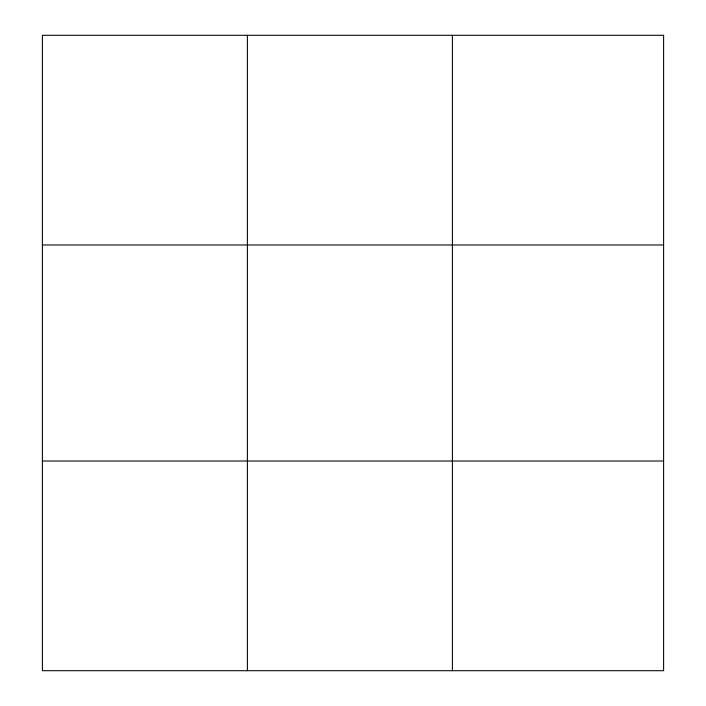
<?xml version="1.0" encoding="UTF-8"?>
<svg xmlns="http://www.w3.org/2000/svg" width="706" height="706" viewBox="0 0 706 706"><rect width="100%" height="100%" fill="white"/><g stroke="black" fill="none" stroke-linecap="round" stroke-linejoin="round"><path stroke-width="1.06" d="M247.391 670.7L247.391 35.3M452.396 670.7L452.396 35.3M42.395 244.982L663.605 244.982M42.395 461.018L663.605 461.018M663.605 35.3L663.605 670.7L42.395 670.7L42.395 35.3L663.605 35.3"/></g></svg>
